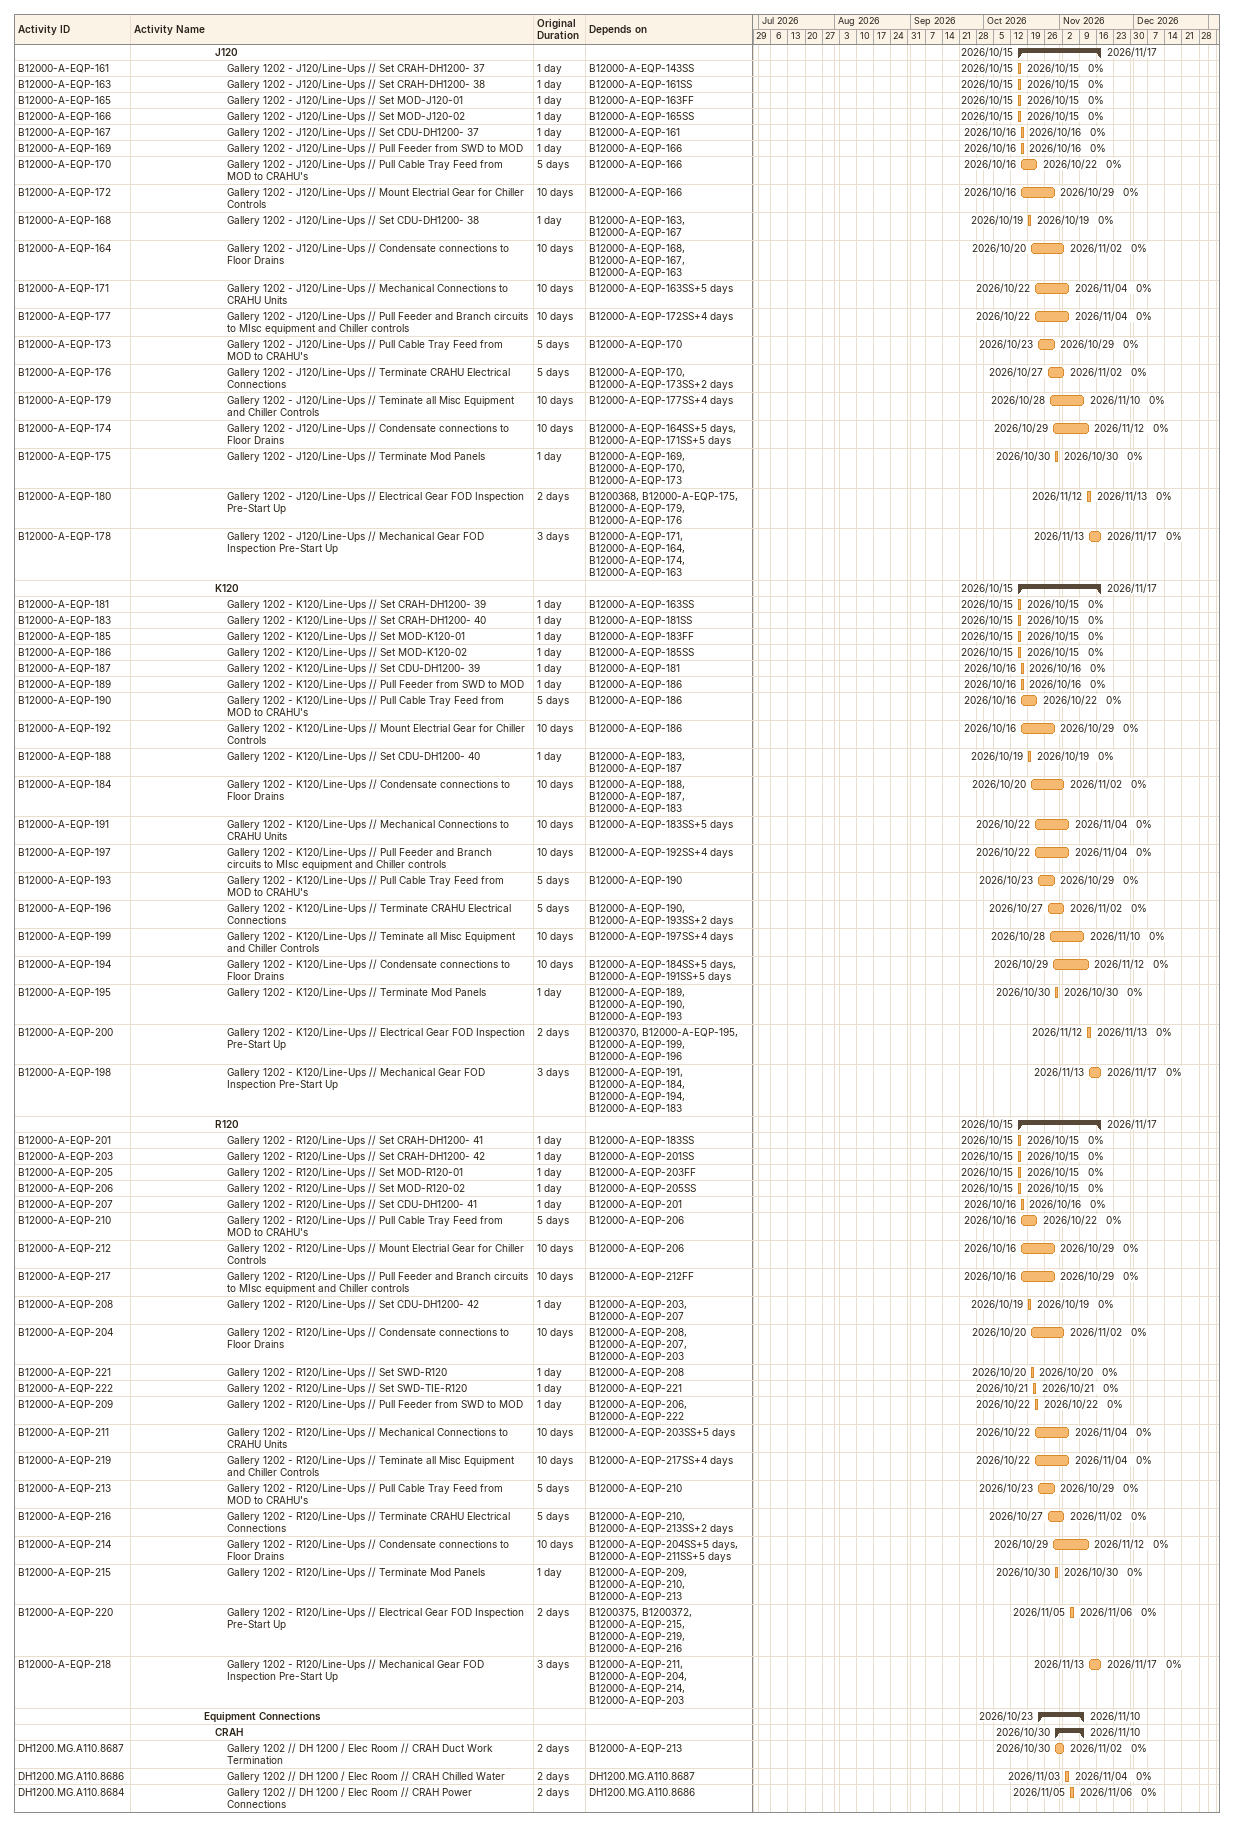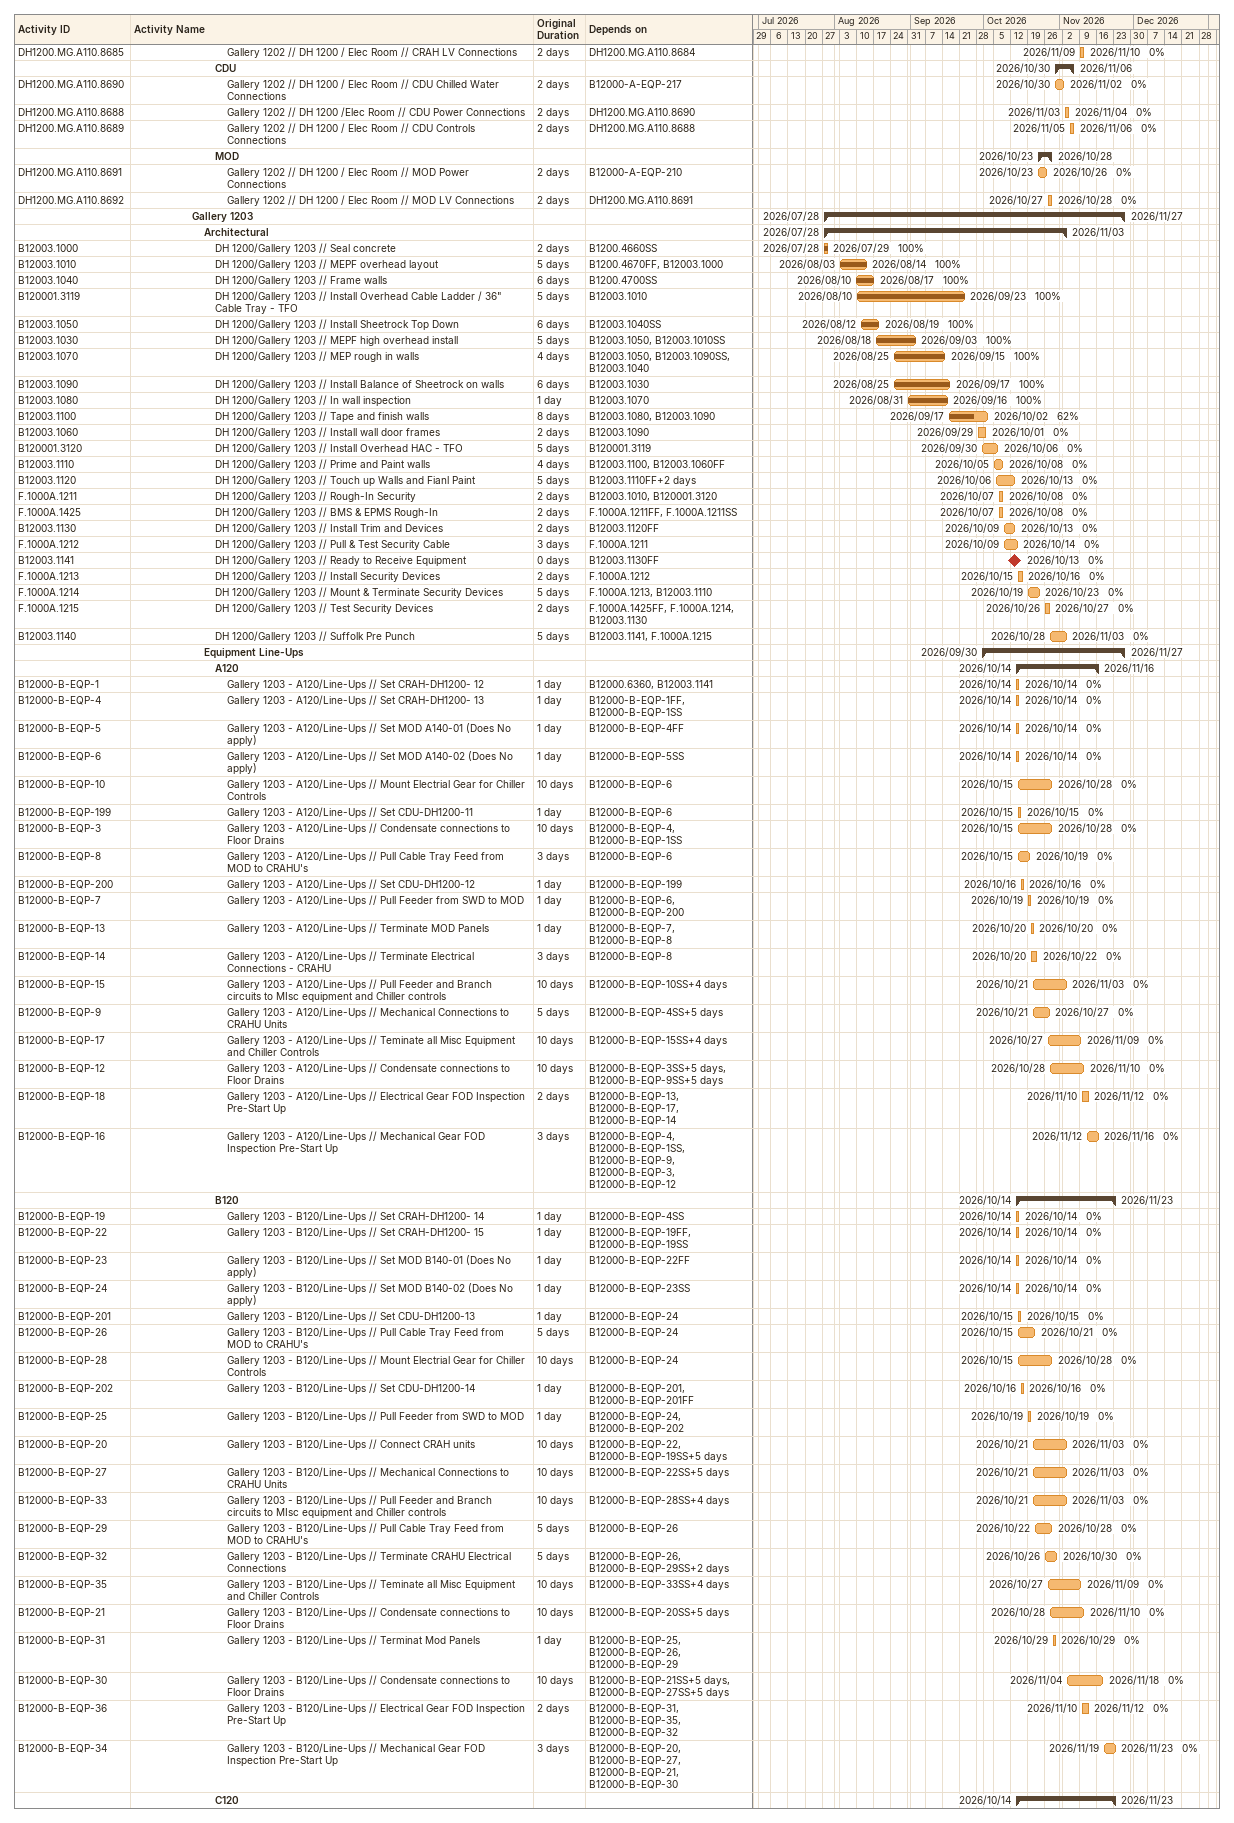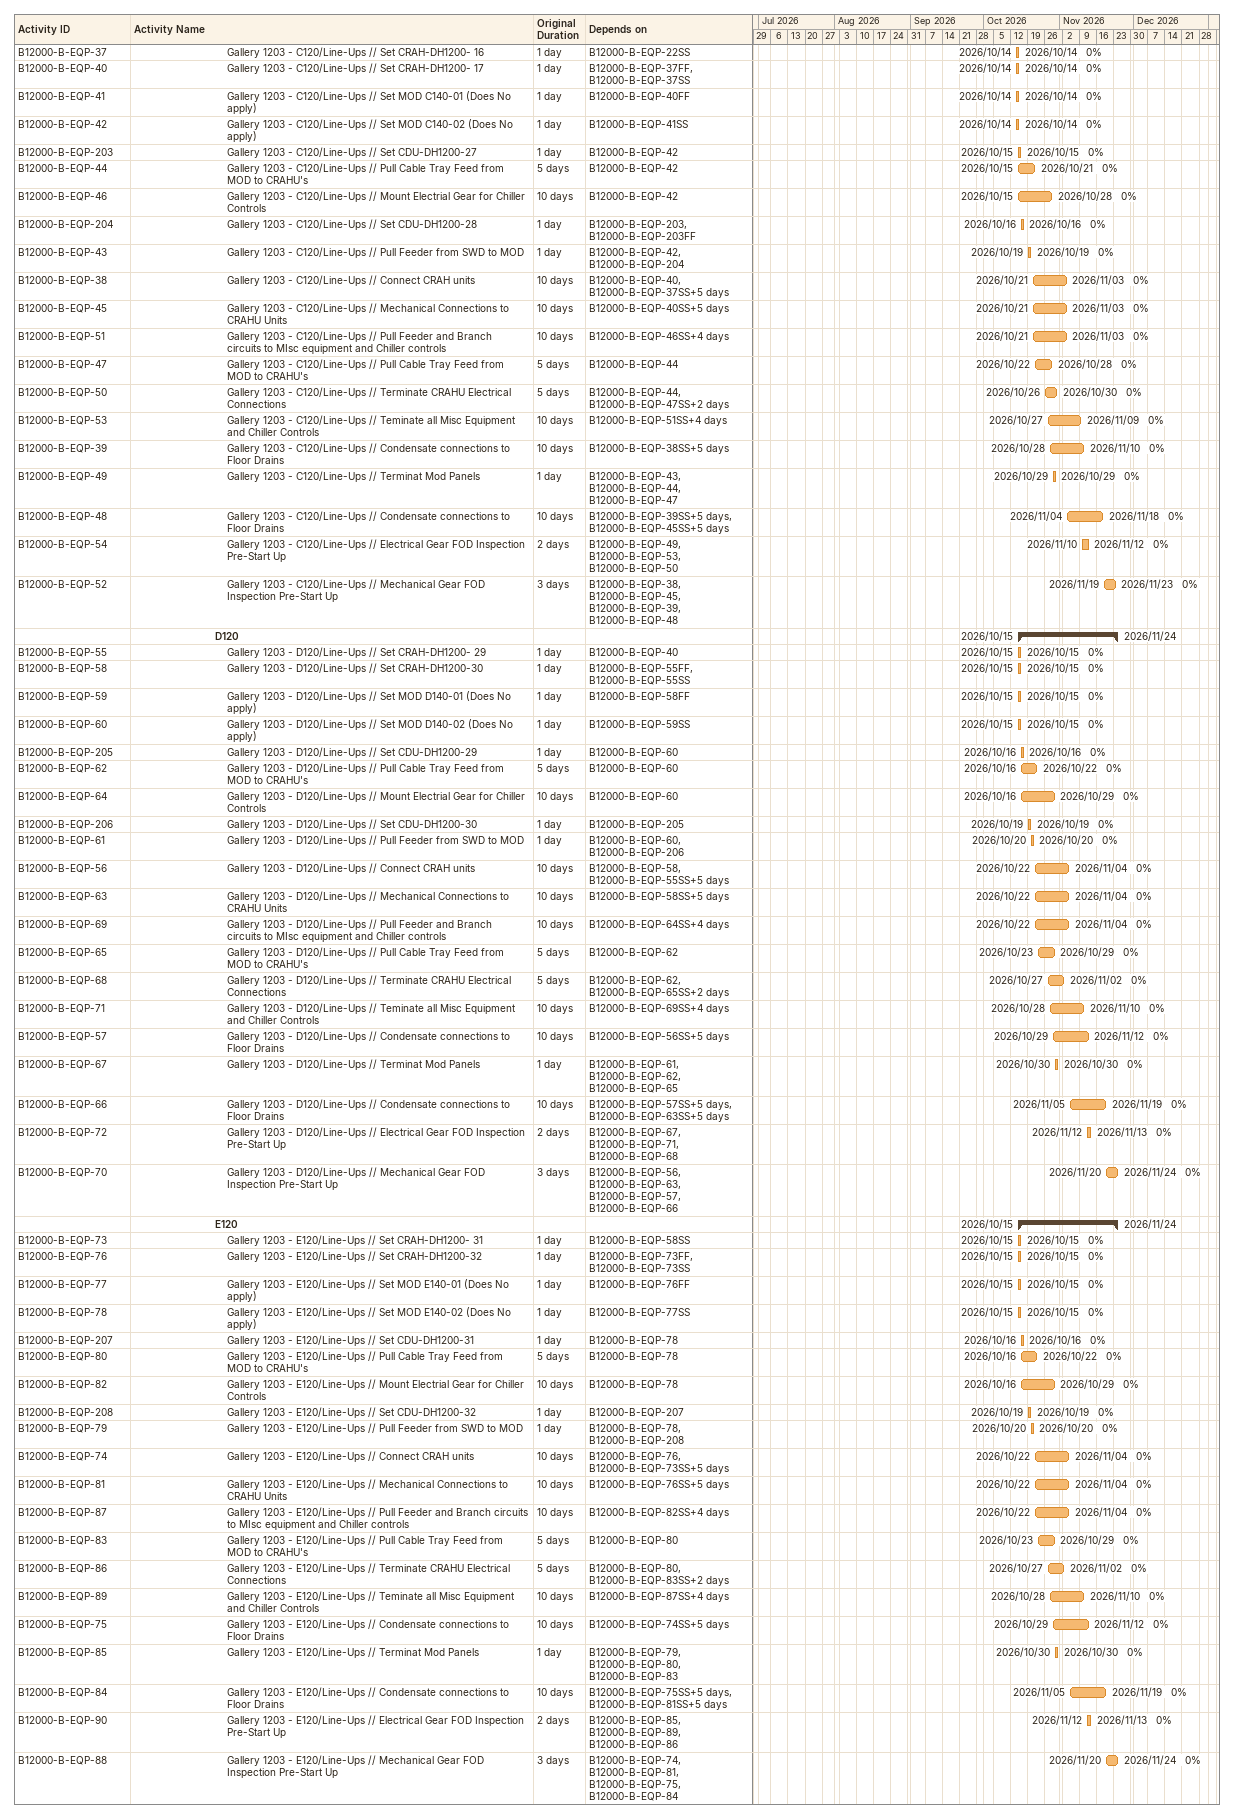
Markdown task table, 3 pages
| ID | Level | Task | Original duration | Start | Finish | Predecessors | % complete |
|---|---|---|---|---|---|---|---|
|  | 8 | **J120** |  | 2026-10-15 | 2026-11-17 |  |  |
| B12000-A-EQP-161 | 9 | Gallery 1202 - J120/Line-Ups // Set CRAH-DH1200- 37 | 1d | 2026-10-15 | 2026-10-15 | B12000-A-EQP-143SS | 0 |
| B12000-A-EQP-163 | 9 | Gallery 1202 - J120/Line-Ups // Set CRAH-DH1200- 38 | 1d | 2026-10-15 | 2026-10-15 | B12000-A-EQP-161SS | 0 |
| B12000-A-EQP-165 | 9 | Gallery 1202 - J120/Line-Ups // Set MOD-J120-01 | 1d | 2026-10-15 | 2026-10-15 | B12000-A-EQP-163FF | 0 |
| B12000-A-EQP-166 | 9 | Gallery 1202 - J120/Line-Ups // Set MOD-J120-02 | 1d | 2026-10-15 | 2026-10-15 | B12000-A-EQP-165SS | 0 |
| B12000-A-EQP-167 | 9 | Gallery 1202 - J120/Line-Ups // Set CDU-DH1200- 37 | 1d | 2026-10-16 | 2026-10-16 | B12000-A-EQP-161 | 0 |
| B12000-A-EQP-169 | 9 | Gallery 1202 - J120/Line-Ups // Pull Feeder from SWD to MOD | 1d | 2026-10-16 | 2026-10-16 | B12000-A-EQP-166 | 0 |
| B12000-A-EQP-170 | 9 | Gallery 1202 - J120/Line-Ups // Pull Cable Tray Feed from MOD to CRAHU's | 5d | 2026-10-16 | 2026-10-22 | B12000-A-EQP-166 | 0 |
| B12000-A-EQP-172 | 9 | Gallery 1202 - J120/Line-Ups // Mount Electrial Gear for Chiller Controls | 10d | 2026-10-16 | 2026-10-29 | B12000-A-EQP-166 | 0 |
| B12000-A-EQP-168 | 9 | Gallery 1202 - J120/Line-Ups // Set CDU-DH1200- 38 | 1d | 2026-10-19 | 2026-10-19 | B12000-A-EQP-163, B12000-A-EQP-167 | 0 |
| B12000-A-EQP-164 | 9 | Gallery 1202 - J120/Line-Ups // Condensate connections to Floor Drains | 10d | 2026-10-20 | 2026-11-02 | B12000-A-EQP-168, B12000-A-EQP-167, B12000-A-EQP-163 | 0 |
| B12000-A-EQP-171 | 9 | Gallery 1202 - J120/Line-Ups // Mechanical Connections to CRAHU Units | 10d | 2026-10-22 | 2026-11-04 | B12000-A-EQP-163SS+5d | 0 |
| B12000-A-EQP-177 | 9 | Gallery 1202 - J120/Line-Ups // Pull Feeder and Branch circuits to MIsc equipment and Chiller controls | 10d | 2026-10-22 | 2026-11-04 | B12000-A-EQP-172SS+4d | 0 |
| B12000-A-EQP-173 | 9 | Gallery 1202 - J120/Line-Ups // Pull Cable Tray Feed from MOD to CRAHU's | 5d | 2026-10-23 | 2026-10-29 | B12000-A-EQP-170 | 0 |
| B12000-A-EQP-176 | 9 | Gallery 1202 - J120/Line-Ups // Terminate CRAHU Electrical Connections | 5d | 2026-10-27 | 2026-11-02 | B12000-A-EQP-170, B12000-A-EQP-173SS+2d | 0 |
| B12000-A-EQP-179 | 9 | Gallery 1202 - J120/Line-Ups // Teminate all Misc Equipment and Chiller Controls | 10d | 2026-10-28 | 2026-11-10 | B12000-A-EQP-177SS+4d | 0 |
| B12000-A-EQP-174 | 9 | Gallery 1202 - J120/Line-Ups // Condensate connections to Floor Drains | 10d | 2026-10-29 | 2026-11-12 | B12000-A-EQP-164SS+5d, B12000-A-EQP-171SS+5d | 0 |
| B12000-A-EQP-175 | 9 | Gallery 1202 - J120/Line-Ups // Terminate Mod Panels | 1d | 2026-10-30 | 2026-10-30 | B12000-A-EQP-169, B12000-A-EQP-170, B12000-A-EQP-173 | 0 |
| B12000-A-EQP-180 | 9 | Gallery 1202 - J120/Line-Ups // Electrical Gear FOD Inspection Pre-Start Up | 2d | 2026-11-12 | 2026-11-13 | B1200368, B12000-A-EQP-175, B12000-A-EQP-179, B12000-A-EQP-176 | 0 |
| B12000-A-EQP-178 | 9 | Gallery 1202 - J120/Line-Ups // Mechanical Gear FOD Inspection Pre-Start Up | 3d | 2026-11-13 | 2026-11-17 | B12000-A-EQP-171, B12000-A-EQP-164, B12000-A-EQP-174, B12000-A-EQP-163 | 0 |
|  | 8 | **K120** |  | 2026-10-15 | 2026-11-17 |  |  |
| B12000-A-EQP-181 | 9 | Gallery 1202 - K120/Line-Ups // Set CRAH-DH1200- 39 | 1d | 2026-10-15 | 2026-10-15 | B12000-A-EQP-163SS | 0 |
| B12000-A-EQP-183 | 9 | Gallery 1202 - K120/Line-Ups // Set CRAH-DH1200- 40 | 1d | 2026-10-15 | 2026-10-15 | B12000-A-EQP-181SS | 0 |
| B12000-A-EQP-185 | 9 | Gallery 1202 - K120/Line-Ups // Set MOD-K120-01 | 1d | 2026-10-15 | 2026-10-15 | B12000-A-EQP-183FF | 0 |
| B12000-A-EQP-186 | 9 | Gallery 1202 - K120/Line-Ups // Set MOD-K120-02 | 1d | 2026-10-15 | 2026-10-15 | B12000-A-EQP-185SS | 0 |
| B12000-A-EQP-187 | 9 | Gallery 1202 - K120/Line-Ups // Set CDU-DH1200- 39 | 1d | 2026-10-16 | 2026-10-16 | B12000-A-EQP-181 | 0 |
| B12000-A-EQP-189 | 9 | Gallery 1202 - K120/Line-Ups // Pull Feeder from SWD to MOD | 1d | 2026-10-16 | 2026-10-16 | B12000-A-EQP-186 | 0 |
| B12000-A-EQP-190 | 9 | Gallery 1202 - K120/Line-Ups // Pull Cable Tray Feed from MOD to CRAHU's | 5d | 2026-10-16 | 2026-10-22 | B12000-A-EQP-186 | 0 |
| B12000-A-EQP-192 | 9 | Gallery 1202 - K120/Line-Ups // Mount Electrial Gear for Chiller Controls | 10d | 2026-10-16 | 2026-10-29 | B12000-A-EQP-186 | 0 |
| B12000-A-EQP-188 | 9 | Gallery 1202 - K120/Line-Ups // Set CDU-DH1200- 40 | 1d | 2026-10-19 | 2026-10-19 | B12000-A-EQP-183, B12000-A-EQP-187 | 0 |
| B12000-A-EQP-184 | 9 | Gallery 1202 - K120/Line-Ups // Condensate connections to Floor Drains | 10d | 2026-10-20 | 2026-11-02 | B12000-A-EQP-188, B12000-A-EQP-187, B12000-A-EQP-183 | 0 |
| B12000-A-EQP-191 | 9 | Gallery 1202 - K120/Line-Ups // Mechanical Connections to CRAHU Units | 10d | 2026-10-22 | 2026-11-04 | B12000-A-EQP-183SS+5d | 0 |
| B12000-A-EQP-197 | 9 | Gallery 1202 - K120/Line-Ups // Pull Feeder and Branch circuits to MIsc equipment and Chiller controls | 10d | 2026-10-22 | 2026-11-04 | B12000-A-EQP-192SS+4d | 0 |
| B12000-A-EQP-193 | 9 | Gallery 1202 - K120/Line-Ups // Pull Cable Tray Feed from MOD to CRAHU's | 5d | 2026-10-23 | 2026-10-29 | B12000-A-EQP-190 | 0 |
| B12000-A-EQP-196 | 9 | Gallery 1202 - K120/Line-Ups // Terminate CRAHU Electrical Connections | 5d | 2026-10-27 | 2026-11-02 | B12000-A-EQP-190, B12000-A-EQP-193SS+2d | 0 |
| B12000-A-EQP-199 | 9 | Gallery 1202 - K120/Line-Ups // Teminate all Misc Equipment and Chiller Controls | 10d | 2026-10-28 | 2026-11-10 | B12000-A-EQP-197SS+4d | 0 |
| B12000-A-EQP-194 | 9 | Gallery 1202 - K120/Line-Ups // Condensate connections to Floor Drains | 10d | 2026-10-29 | 2026-11-12 | B12000-A-EQP-184SS+5d, B12000-A-EQP-191SS+5d | 0 |
| B12000-A-EQP-195 | 9 | Gallery 1202 - K120/Line-Ups // Terminate Mod Panels | 1d | 2026-10-30 | 2026-10-30 | B12000-A-EQP-189, B12000-A-EQP-190, B12000-A-EQP-193 | 0 |
| B12000-A-EQP-200 | 9 | Gallery 1202 - K120/Line-Ups // Electrical Gear FOD Inspection Pre-Start Up | 2d | 2026-11-12 | 2026-11-13 | B1200370, B12000-A-EQP-195, B12000-A-EQP-199, B12000-A-EQP-196 | 0 |
| B12000-A-EQP-198 | 9 | Gallery 1202 - K120/Line-Ups // Mechanical Gear FOD Inspection Pre-Start Up | 3d | 2026-11-13 | 2026-11-17 | B12000-A-EQP-191, B12000-A-EQP-184, B12000-A-EQP-194, B12000-A-EQP-183 | 0 |
|  | 8 | **R120** |  | 2026-10-15 | 2026-11-17 |  |  |
| B12000-A-EQP-201 | 9 | Gallery 1202 - R120/Line-Ups // Set CRAH-DH1200- 41 | 1d | 2026-10-15 | 2026-10-15 | B12000-A-EQP-183SS | 0 |
| B12000-A-EQP-203 | 9 | Gallery 1202 - R120/Line-Ups // Set CRAH-DH1200- 42 | 1d | 2026-10-15 | 2026-10-15 | B12000-A-EQP-201SS | 0 |
| B12000-A-EQP-205 | 9 | Gallery 1202 - R120/Line-Ups // Set MOD-R120-01 | 1d | 2026-10-15 | 2026-10-15 | B12000-A-EQP-203FF | 0 |
| B12000-A-EQP-206 | 9 | Gallery 1202 - R120/Line-Ups // Set MOD-R120-02 | 1d | 2026-10-15 | 2026-10-15 | B12000-A-EQP-205SS | 0 |
| B12000-A-EQP-207 | 9 | Gallery 1202 - R120/Line-Ups // Set CDU-DH1200- 41 | 1d | 2026-10-16 | 2026-10-16 | B12000-A-EQP-201 | 0 |
| B12000-A-EQP-210 | 9 | Gallery 1202 - R120/Line-Ups // Pull Cable Tray Feed from MOD to CRAHU's | 5d | 2026-10-16 | 2026-10-22 | B12000-A-EQP-206 | 0 |
| B12000-A-EQP-212 | 9 | Gallery 1202 - R120/Line-Ups // Mount Electrial Gear for Chiller Controls | 10d | 2026-10-16 | 2026-10-29 | B12000-A-EQP-206 | 0 |
| B12000-A-EQP-217 | 9 | Gallery 1202 - R120/Line-Ups // Pull Feeder and Branch circuits to MIsc equipment and Chiller controls | 10d | 2026-10-16 | 2026-10-29 | B12000-A-EQP-212FF | 0 |
| B12000-A-EQP-208 | 9 | Gallery 1202 - R120/Line-Ups // Set CDU-DH1200- 42 | 1d | 2026-10-19 | 2026-10-19 | B12000-A-EQP-203, B12000-A-EQP-207 | 0 |
| B12000-A-EQP-204 | 9 | Gallery 1202 - R120/Line-Ups // Condensate connections to Floor Drains | 10d | 2026-10-20 | 2026-11-02 | B12000-A-EQP-208, B12000-A-EQP-207, B12000-A-EQP-203 | 0 |
| B12000-A-EQP-221 | 9 | Gallery 1202 - R120/Line-Ups // Set SWD-R120 | 1d | 2026-10-20 | 2026-10-20 | B12000-A-EQP-208 | 0 |
| B12000-A-EQP-222 | 9 | Gallery 1202 - R120/Line-Ups // Set SWD-TIE-R120 | 1d | 2026-10-21 | 2026-10-21 | B12000-A-EQP-221 | 0 |
| B12000-A-EQP-209 | 9 | Gallery 1202 - R120/Line-Ups // Pull Feeder from SWD to MOD | 1d | 2026-10-22 | 2026-10-22 | B12000-A-EQP-206, B12000-A-EQP-222 | 0 |
| B12000-A-EQP-211 | 9 | Gallery 1202 - R120/Line-Ups // Mechanical Connections to CRAHU Units | 10d | 2026-10-22 | 2026-11-04 | B12000-A-EQP-203SS+5d | 0 |
| B12000-A-EQP-219 | 9 | Gallery 1202 - R120/Line-Ups // Teminate all Misc Equipment and Chiller Controls | 10d | 2026-10-22 | 2026-11-04 | B12000-A-EQP-217SS+4d | 0 |
| B12000-A-EQP-213 | 9 | Gallery 1202 - R120/Line-Ups // Pull Cable Tray Feed from MOD to CRAHU's | 5d | 2026-10-23 | 2026-10-29 | B12000-A-EQP-210 | 0 |
| B12000-A-EQP-216 | 9 | Gallery 1202 - R120/Line-Ups // Terminate CRAHU Electrical Connections | 5d | 2026-10-27 | 2026-11-02 | B12000-A-EQP-210, B12000-A-EQP-213SS+2d | 0 |
| B12000-A-EQP-214 | 9 | Gallery 1202 - R120/Line-Ups // Condensate connections to Floor Drains | 10d | 2026-10-29 | 2026-11-12 | B12000-A-EQP-204SS+5d, B12000-A-EQP-211SS+5d | 0 |
| B12000-A-EQP-215 | 9 | Gallery 1202 - R120/Line-Ups // Terminate Mod Panels | 1d | 2026-10-30 | 2026-10-30 | B12000-A-EQP-209, B12000-A-EQP-210, B12000-A-EQP-213 | 0 |
| B12000-A-EQP-220 | 9 | Gallery 1202 - R120/Line-Ups // Electrical Gear FOD Inspection Pre-Start Up | 2d | 2026-11-05 | 2026-11-06 | B1200375, B1200372, B12000-A-EQP-215, B12000-A-EQP-219, B12000-A-EQP-216 | 0 |
| B12000-A-EQP-218 | 9 | Gallery 1202 - R120/Line-Ups // Mechanical Gear FOD Inspection Pre-Start Up | 3d | 2026-11-13 | 2026-11-17 | B12000-A-EQP-211, B12000-A-EQP-204, B12000-A-EQP-214, B12000-A-EQP-203 | 0 |
|  | 7 | **Equipment Connections** |  | 2026-10-23 | 2026-11-10 |  |  |
|  | 8 | **CRAH** |  | 2026-10-30 | 2026-11-10 |  |  |
| DH1200.MG.A110.8687 | 9 | Gallery 1202 // DH 1200 / Elec Room // CRAH Duct Work Termination | 2d | 2026-10-30 | 2026-11-02 | B12000-A-EQP-213 | 0 |
| DH1200.MG.A110.8686 | 9 | Gallery 1202 // DH 1200 / Elec Room // CRAH Chilled Water | 2d | 2026-11-03 | 2026-11-04 | DH1200.MG.A110.8687 | 0 |
| DH1200.MG.A110.8684 | 9 | Gallery 1202 // DH 1200 / Elec Room // CRAH Power Connections | 2d | 2026-11-05 | 2026-11-06 | DH1200.MG.A110.8686 | 0 |
| DH1200.MG.A110.8685 | 9 | Gallery 1202 // DH 1200 / Elec Room // CRAH LV Connections | 2d | 2026-11-09 | 2026-11-10 | DH1200.MG.A110.8684 | 0 |
|  | 8 | **CDU** |  | 2026-10-30 | 2026-11-06 |  |  |
| DH1200.MG.A110.8690 | 9 | Gallery 1202 // DH 1200 / Elec Room // CDU Chilled Water Connections | 2d | 2026-10-30 | 2026-11-02 | B12000-A-EQP-217 | 0 |
| DH1200.MG.A110.8688 | 9 | Gallery 1202 // DH 1200 /Elec Room // CDU Power Connections | 2d | 2026-11-03 | 2026-11-04 | DH1200.MG.A110.8690 | 0 |
| DH1200.MG.A110.8689 | 9 | Gallery 1202 // DH 1200 / Elec Room // CDU Controls Connections | 2d | 2026-11-05 | 2026-11-06 | DH1200.MG.A110.8688 | 0 |
|  | 8 | **MOD** |  | 2026-10-23 | 2026-10-28 |  |  |
| DH1200.MG.A110.8691 | 9 | Gallery 1202 // DH 1200 / Elec Room // MOD Power Connections | 2d | 2026-10-23 | 2026-10-26 | B12000-A-EQP-210 | 0 |
| DH1200.MG.A110.8692 | 9 | Gallery 1202 // DH 1200 / Elec Room // MOD LV Connections | 2d | 2026-10-27 | 2026-10-28 | DH1200.MG.A110.8691 | 0 |
|  | 6 | **Gallery 1203** |  | 2026-07-28 | 2026-11-27 |  |  |
|  | 7 | **Architectural** |  | 2026-07-28 | 2026-11-03 |  |  |
| B12003.1000 | 8 | DH 1200/Gallery 1203 // Seal concrete | 2d | 2026-07-28 | 2026-07-29 | B1200.4660SS | 100 |
| B12003.1010 | 8 | DH 1200/Gallery 1203 // MEPF overhead layout | 5d | 2026-08-03 | 2026-08-14 | B1200.4670FF, B12003.1000 | 100 |
| B12003.1040 | 8 | DH 1200/Gallery 1203 // Frame walls | 6d | 2026-08-10 | 2026-08-17 | B1200.4700SS | 100 |
| B120001.3119 | 8 | DH 1200/Gallery 1203 // Install Overhead Cable Ladder / 36" Cable Tray - TFO | 5d | 2026-08-10 | 2026-09-23 | B12003.1010 | 100 |
| B12003.1050 | 8 | DH 1200/Gallery 1203 // Install Sheetrock Top Down | 6d | 2026-08-12 | 2026-08-19 | B12003.1040SS | 100 |
| B12003.1030 | 8 | DH 1200/Gallery 1203 // MEPF high overhead install | 5d | 2026-08-18 | 2026-09-03 | B12003.1050, B12003.1010SS | 100 |
| B12003.1070 | 8 | DH 1200/Gallery 1203 // MEP rough in walls | 4d | 2026-08-25 | 2026-09-15 | B12003.1050, B12003.1090SS, B12003.1040 | 100 |
| B12003.1090 | 8 | DH 1200/Gallery 1203 // Install Balance of Sheetrock on walls | 6d | 2026-08-25 | 2026-09-17 | B12003.1030 | 100 |
| B12003.1080 | 8 | DH 1200/Gallery 1203 // In wall inspection | 1d | 2026-08-31 | 2026-09-16 | B12003.1070 | 100 |
| B12003.1100 | 8 | DH 1200/Gallery 1203 // Tape and finish walls | 8d | 2026-09-17 | 2026-10-02 | B12003.1080, B12003.1090 | 62 |
| B12003.1060 | 8 | DH 1200/Gallery 1203 // Install wall door frames | 2d | 2026-09-29 | 2026-10-01 | B12003.1090 | 0 |
| B120001.3120 | 8 | DH 1200/Gallery 1203 // Install Overhead HAC - TFO | 5d | 2026-09-30 | 2026-10-06 | B120001.3119 | 0 |
| B12003.1110 | 8 | DH 1200/Gallery 1203 // Prime and Paint walls | 4d | 2026-10-05 | 2026-10-08 | B12003.1100, B12003.1060FF | 0 |
| B12003.1120 | 8 | DH 1200/Gallery 1203 // Touch up Walls and Fianl Paint | 5d | 2026-10-06 | 2026-10-13 | B12003.1110FF+2d | 0 |
| F.1000A.1211 | 8 | DH 1200/Gallery 1203 // Rough-In Security | 2d | 2026-10-07 | 2026-10-08 | B12003.1010, B120001.3120 | 0 |
| F.1000A.1425 | 8 | DH 1200/Gallery 1203 // BMS & EPMS Rough-In | 2d | 2026-10-07 | 2026-10-08 | F.1000A.1211FF, F.1000A.1211SS | 0 |
| B12003.1130 | 8 | DH 1200/Gallery 1203 // Install Trim and Devices | 2d | 2026-10-09 | 2026-10-13 | B12003.1120FF | 0 |
| F.1000A.1212 | 8 | DH 1200/Gallery 1203 // Pull & Test Security Cable | 3d | 2026-10-09 | 2026-10-14 | F.1000A.1211 | 0 |
| B12003.1141 | 8 | DH 1200/Gallery 1203 // Ready to Receive Equipment | 0d | 2026-10-13 | 2026-10-13 | B12003.1130FF | 0 |
| F.1000A.1213 | 8 | DH 1200/Gallery 1203 // Install Security Devices | 2d | 2026-10-15 | 2026-10-16 | F.1000A.1212 | 0 |
| F.1000A.1214 | 8 | DH 1200/Gallery 1203 // Mount & Terminate Security Devices | 5d | 2026-10-19 | 2026-10-23 | F.1000A.1213, B12003.1110 | 0 |
| F.1000A.1215 | 8 | DH 1200/Gallery 1203 // Test Security Devices | 2d | 2026-10-26 | 2026-10-27 | F.1000A.1425FF, F.1000A.1214, B12003.1130 | 0 |
| B12003.1140 | 8 | DH 1200/Gallery 1203 // Suffolk Pre Punch | 5d | 2026-10-28 | 2026-11-03 | B12003.1141, F.1000A.1215 | 0 |
|  | 7 | **Equipment Line-Ups** |  | 2026-09-30 | 2026-11-27 |  |  |
|  | 8 | **A120** |  | 2026-10-14 | 2026-11-16 |  |  |
| B12000-B-EQP-1 | 9 | Gallery 1203 - A120/Line-Ups // Set CRAH-DH1200- 12 | 1d | 2026-10-14 | 2026-10-14 | B12000.6360, B12003.1141 | 0 |
| B12000-B-EQP-4 | 9 | Gallery 1203 - A120/Line-Ups // Set CRAH-DH1200- 13 | 1d | 2026-10-14 | 2026-10-14 | B12000-B-EQP-1FF, B12000-B-EQP-1SS | 0 |
| B12000-B-EQP-5 | 9 | Gallery 1203 - A120/Line-Ups // Set MOD A140-01 (Does No apply) | 1d | 2026-10-14 | 2026-10-14 | B12000-B-EQP-4FF | 0 |
| B12000-B-EQP-6 | 9 | Gallery 1203 - A120/Line-Ups // Set MOD A140-02 (Does No apply) | 1d | 2026-10-14 | 2026-10-14 | B12000-B-EQP-5SS | 0 |
| B12000-B-EQP-10 | 9 | Gallery 1203 - A120/Line-Ups // Mount Electrial Gear for Chiller Controls | 10d | 2026-10-15 | 2026-10-28 | B12000-B-EQP-6 | 0 |
| B12000-B-EQP-199 | 9 | Gallery 1203 - A120/Line-Ups // Set CDU-DH1200-11 | 1d | 2026-10-15 | 2026-10-15 | B12000-B-EQP-6 | 0 |
| B12000-B-EQP-3 | 9 | Gallery 1203 - A120/Line-Ups // Condensate connections to Floor Drains | 10d | 2026-10-15 | 2026-10-28 | B12000-B-EQP-4, B12000-B-EQP-1SS | 0 |
| B12000-B-EQP-8 | 9 | Gallery 1203 - A120/Line-Ups // Pull Cable Tray Feed from MOD to CRAHU's | 3d | 2026-10-15 | 2026-10-19 | B12000-B-EQP-6 | 0 |
| B12000-B-EQP-200 | 9 | Gallery 1203 - A120/Line-Ups // Set CDU-DH1200-12 | 1d | 2026-10-16 | 2026-10-16 | B12000-B-EQP-199 | 0 |
| B12000-B-EQP-7 | 9 | Gallery 1203 - A120/Line-Ups // Pull Feeder from SWD to MOD | 1d | 2026-10-19 | 2026-10-19 | B12000-B-EQP-6, B12000-B-EQP-200 | 0 |
| B12000-B-EQP-13 | 9 | Gallery 1203 - A120/Line-Ups // Terminate MOD Panels | 1d | 2026-10-20 | 2026-10-20 | B12000-B-EQP-7, B12000-B-EQP-8 | 0 |
| B12000-B-EQP-14 | 9 | Gallery 1203 - A120/Line-Ups // Terminate Electrical Connections - CRAHU | 3d | 2026-10-20 | 2026-10-22 | B12000-B-EQP-8 | 0 |
| B12000-B-EQP-15 | 9 | Gallery 1203 - A120/Line-Ups // Pull Feeder and Branch circuits to MIsc equipment and Chiller controls | 10d | 2026-10-21 | 2026-11-03 | B12000-B-EQP-10SS+4d | 0 |
| B12000-B-EQP-9 | 9 | Gallery 1203 - A120/Line-Ups // Mechanical Connections to CRAHU Units | 5d | 2026-10-21 | 2026-10-27 | B12000-B-EQP-4SS+5d | 0 |
| B12000-B-EQP-17 | 9 | Gallery 1203 - A120/Line-Ups // Teminate all Misc Equipment and Chiller Controls | 10d | 2026-10-27 | 2026-11-09 | B12000-B-EQP-15SS+4d | 0 |
| B12000-B-EQP-12 | 9 | Gallery 1203 - A120/Line-Ups // Condensate connections to Floor Drains | 10d | 2026-10-28 | 2026-11-10 | B12000-B-EQP-3SS+5d, B12000-B-EQP-9SS+5d | 0 |
| B12000-B-EQP-18 | 9 | Gallery 1203 - A120/Line-Ups // Electrical Gear FOD Inspection Pre-Start Up | 2d | 2026-11-10 | 2026-11-12 | B12000-B-EQP-13, B12000-B-EQP-17, B12000-B-EQP-14 | 0 |
| B12000-B-EQP-16 | 9 | Gallery 1203 - A120/Line-Ups // Mechanical Gear FOD Inspection Pre-Start Up | 3d | 2026-11-12 | 2026-11-16 | B12000-B-EQP-4, B12000-B-EQP-1SS, B12000-B-EQP-9, B12000-B-EQP-3, B12000-B-EQP-12 | 0 |
|  | 8 | **B120** |  | 2026-10-14 | 2026-11-23 |  |  |
| B12000-B-EQP-19 | 9 | Gallery 1203 - B120/Line-Ups // Set CRAH-DH1200- 14 | 1d | 2026-10-14 | 2026-10-14 | B12000-B-EQP-4SS | 0 |
| B12000-B-EQP-22 | 9 | Gallery 1203 - B120/Line-Ups // Set CRAH-DH1200- 15 | 1d | 2026-10-14 | 2026-10-14 | B12000-B-EQP-19FF, B12000-B-EQP-19SS | 0 |
| B12000-B-EQP-23 | 9 | Gallery 1203 - B120/Line-Ups // Set MOD B140-01 (Does No apply) | 1d | 2026-10-14 | 2026-10-14 | B12000-B-EQP-22FF | 0 |
| B12000-B-EQP-24 | 9 | Gallery 1203 - B120/Line-Ups // Set MOD B140-02 (Does No apply) | 1d | 2026-10-14 | 2026-10-14 | B12000-B-EQP-23SS | 0 |
| B12000-B-EQP-201 | 9 | Gallery 1203 - B120/Line-Ups // Set CDU-DH1200-13 | 1d | 2026-10-15 | 2026-10-15 | B12000-B-EQP-24 | 0 |
| B12000-B-EQP-26 | 9 | Gallery 1203 - B120/Line-Ups // Pull Cable Tray Feed from MOD to CRAHU's | 5d | 2026-10-15 | 2026-10-21 | B12000-B-EQP-24 | 0 |
| B12000-B-EQP-28 | 9 | Gallery 1203 - B120/Line-Ups // Mount Electrial Gear for Chiller Controls | 10d | 2026-10-15 | 2026-10-28 | B12000-B-EQP-24 | 0 |
| B12000-B-EQP-202 | 9 | Gallery 1203 - B120/Line-Ups // Set CDU-DH1200-14 | 1d | 2026-10-16 | 2026-10-16 | B12000-B-EQP-201, B12000-B-EQP-201FF | 0 |
| B12000-B-EQP-25 | 9 | Gallery 1203 - B120/Line-Ups // Pull Feeder from SWD to MOD | 1d | 2026-10-19 | 2026-10-19 | B12000-B-EQP-24, B12000-B-EQP-202 | 0 |
| B12000-B-EQP-20 | 9 | Gallery 1203 - B120/Line-Ups // Connect CRAH units | 10d | 2026-10-21 | 2026-11-03 | B12000-B-EQP-22, B12000-B-EQP-19SS+5d | 0 |
| B12000-B-EQP-27 | 9 | Gallery 1203 - B120/Line-Ups // Mechanical Connections to CRAHU Units | 10d | 2026-10-21 | 2026-11-03 | B12000-B-EQP-22SS+5d | 0 |
| B12000-B-EQP-33 | 9 | Gallery 1203 - B120/Line-Ups // Pull Feeder and Branch circuits to MIsc equipment and Chiller controls | 10d | 2026-10-21 | 2026-11-03 | B12000-B-EQP-28SS+4d | 0 |
| B12000-B-EQP-29 | 9 | Gallery 1203 - B120/Line-Ups // Pull Cable Tray Feed from MOD to CRAHU's | 5d | 2026-10-22 | 2026-10-28 | B12000-B-EQP-26 | 0 |
| B12000-B-EQP-32 | 9 | Gallery 1203 - B120/Line-Ups // Terminate CRAHU Electrical Connections | 5d | 2026-10-26 | 2026-10-30 | B12000-B-EQP-26, B12000-B-EQP-29SS+2d | 0 |
| B12000-B-EQP-35 | 9 | Gallery 1203 - B120/Line-Ups // Teminate all Misc Equipment and Chiller Controls | 10d | 2026-10-27 | 2026-11-09 | B12000-B-EQP-33SS+4d | 0 |
| B12000-B-EQP-21 | 9 | Gallery 1203 - B120/Line-Ups // Condensate connections to Floor Drains | 10d | 2026-10-28 | 2026-11-10 | B12000-B-EQP-20SS+5d | 0 |
| B12000-B-EQP-31 | 9 | Gallery 1203 - B120/Line-Ups // Terminat Mod Panels | 1d | 2026-10-29 | 2026-10-29 | B12000-B-EQP-25, B12000-B-EQP-26, B12000-B-EQP-29 | 0 |
| B12000-B-EQP-30 | 9 | Gallery 1203 - B120/Line-Ups // Condensate connections to Floor Drains | 10d | 2026-11-04 | 2026-11-18 | B12000-B-EQP-21SS+5d, B12000-B-EQP-27SS+5d | 0 |
| B12000-B-EQP-36 | 9 | Gallery 1203 - B120/Line-Ups // Electrical Gear FOD Inspection Pre-Start Up | 2d | 2026-11-10 | 2026-11-12 | B12000-B-EQP-31, B12000-B-EQP-35, B12000-B-EQP-32 | 0 |
| B12000-B-EQP-34 | 9 | Gallery 1203 - B120/Line-Ups // Mechanical Gear FOD Inspection Pre-Start Up | 3d | 2026-11-19 | 2026-11-23 | B12000-B-EQP-20, B12000-B-EQP-27, B12000-B-EQP-21, B12000-B-EQP-30 | 0 |
|  | 8 | **C120** |  | 2026-10-14 | 2026-11-23 |  |  |
| B12000-B-EQP-37 | 9 | Gallery 1203 - C120/Line-Ups // Set CRAH-DH1200- 16 | 1d | 2026-10-14 | 2026-10-14 | B12000-B-EQP-22SS | 0 |
| B12000-B-EQP-40 | 9 | Gallery 1203 - C120/Line-Ups // Set CRAH-DH1200- 17 | 1d | 2026-10-14 | 2026-10-14 | B12000-B-EQP-37FF, B12000-B-EQP-37SS | 0 |
| B12000-B-EQP-41 | 9 | Gallery 1203 - C120/Line-Ups // Set MOD C140-01 (Does No apply) | 1d | 2026-10-14 | 2026-10-14 | B12000-B-EQP-40FF | 0 |
| B12000-B-EQP-42 | 9 | Gallery 1203 - C120/Line-Ups // Set MOD C140-02 (Does No apply) | 1d | 2026-10-14 | 2026-10-14 | B12000-B-EQP-41SS | 0 |
| B12000-B-EQP-203 | 9 | Gallery 1203 - C120/Line-Ups // Set CDU-DH1200-27 | 1d | 2026-10-15 | 2026-10-15 | B12000-B-EQP-42 | 0 |
| B12000-B-EQP-44 | 9 | Gallery 1203 - C120/Line-Ups // Pull Cable Tray Feed from MOD to CRAHU's | 5d | 2026-10-15 | 2026-10-21 | B12000-B-EQP-42 | 0 |
| B12000-B-EQP-46 | 9 | Gallery 1203 - C120/Line-Ups // Mount Electrial Gear for Chiller Controls | 10d | 2026-10-15 | 2026-10-28 | B12000-B-EQP-42 | 0 |
| B12000-B-EQP-204 | 9 | Gallery 1203 - C120/Line-Ups // Set CDU-DH1200-28 | 1d | 2026-10-16 | 2026-10-16 | B12000-B-EQP-203, B12000-B-EQP-203FF | 0 |
| B12000-B-EQP-43 | 9 | Gallery 1203 - C120/Line-Ups // Pull Feeder from SWD to MOD | 1d | 2026-10-19 | 2026-10-19 | B12000-B-EQP-42, B12000-B-EQP-204 | 0 |
| B12000-B-EQP-38 | 9 | Gallery 1203 - C120/Line-Ups // Connect CRAH units | 10d | 2026-10-21 | 2026-11-03 | B12000-B-EQP-40, B12000-B-EQP-37SS+5d | 0 |
| B12000-B-EQP-45 | 9 | Gallery 1203 - C120/Line-Ups // Mechanical Connections to CRAHU Units | 10d | 2026-10-21 | 2026-11-03 | B12000-B-EQP-40SS+5d | 0 |
| B12000-B-EQP-51 | 9 | Gallery 1203 - C120/Line-Ups // Pull Feeder and Branch circuits to MIsc equipment and Chiller controls | 10d | 2026-10-21 | 2026-11-03 | B12000-B-EQP-46SS+4d | 0 |
| B12000-B-EQP-47 | 9 | Gallery 1203 - C120/Line-Ups // Pull Cable Tray Feed from MOD to CRAHU's | 5d | 2026-10-22 | 2026-10-28 | B12000-B-EQP-44 | 0 |
| B12000-B-EQP-50 | 9 | Gallery 1203 - C120/Line-Ups // Terminate CRAHU Electrical Connections | 5d | 2026-10-26 | 2026-10-30 | B12000-B-EQP-44, B12000-B-EQP-47SS+2d | 0 |
| B12000-B-EQP-53 | 9 | Gallery 1203 - C120/Line-Ups // Teminate all Misc Equipment and Chiller Controls | 10d | 2026-10-27 | 2026-11-09 | B12000-B-EQP-51SS+4d | 0 |
| B12000-B-EQP-39 | 9 | Gallery 1203 - C120/Line-Ups // Condensate connections to Floor Drains | 10d | 2026-10-28 | 2026-11-10 | B12000-B-EQP-38SS+5d | 0 |
| B12000-B-EQP-49 | 9 | Gallery 1203 - C120/Line-Ups // Terminat Mod Panels | 1d | 2026-10-29 | 2026-10-29 | B12000-B-EQP-43, B12000-B-EQP-44, B12000-B-EQP-47 | 0 |
| B12000-B-EQP-48 | 9 | Gallery 1203 - C120/Line-Ups // Condensate connections to Floor Drains | 10d | 2026-11-04 | 2026-11-18 | B12000-B-EQP-39SS+5d, B12000-B-EQP-45SS+5d | 0 |
| B12000-B-EQP-54 | 9 | Gallery 1203 - C120/Line-Ups // Electrical Gear FOD Inspection Pre-Start Up | 2d | 2026-11-10 | 2026-11-12 | B12000-B-EQP-49, B12000-B-EQP-53, B12000-B-EQP-50 | 0 |
| B12000-B-EQP-52 | 9 | Gallery 1203 - C120/Line-Ups // Mechanical Gear FOD Inspection Pre-Start Up | 3d | 2026-11-19 | 2026-11-23 | B12000-B-EQP-38, B12000-B-EQP-45, B12000-B-EQP-39, B12000-B-EQP-48 | 0 |
|  | 8 | **D120** |  | 2026-10-15 | 2026-11-24 |  |  |
| B12000-B-EQP-55 | 9 | Gallery 1203 - D120/Line-Ups // Set CRAH-DH1200- 29 | 1d | 2026-10-15 | 2026-10-15 | B12000-B-EQP-40 | 0 |
| B12000-B-EQP-58 | 9 | Gallery 1203 - D120/Line-Ups // Set CRAH-DH1200-30 | 1d | 2026-10-15 | 2026-10-15 | B12000-B-EQP-55FF, B12000-B-EQP-55SS | 0 |
| B12000-B-EQP-59 | 9 | Gallery 1203 - D120/Line-Ups // Set MOD D140-01 (Does No apply) | 1d | 2026-10-15 | 2026-10-15 | B12000-B-EQP-58FF | 0 |
| B12000-B-EQP-60 | 9 | Gallery 1203 - D120/Line-Ups // Set MOD D140-02 (Does No apply) | 1d | 2026-10-15 | 2026-10-15 | B12000-B-EQP-59SS | 0 |
| B12000-B-EQP-205 | 9 | Gallery 1203 - D120/Line-Ups // Set CDU-DH1200-29 | 1d | 2026-10-16 | 2026-10-16 | B12000-B-EQP-60 | 0 |
| B12000-B-EQP-62 | 9 | Gallery 1203 - D120/Line-Ups // Pull Cable Tray Feed from MOD to CRAHU's | 5d | 2026-10-16 | 2026-10-22 | B12000-B-EQP-60 | 0 |
| B12000-B-EQP-64 | 9 | Gallery 1203 - D120/Line-Ups // Mount Electrial Gear for Chiller Controls | 10d | 2026-10-16 | 2026-10-29 | B12000-B-EQP-60 | 0 |
| B12000-B-EQP-206 | 9 | Gallery 1203 - D120/Line-Ups // Set CDU-DH1200-30 | 1d | 2026-10-19 | 2026-10-19 | B12000-B-EQP-205 | 0 |
| B12000-B-EQP-61 | 9 | Gallery 1203 - D120/Line-Ups // Pull Feeder from SWD to MOD | 1d | 2026-10-20 | 2026-10-20 | B12000-B-EQP-60, B12000-B-EQP-206 | 0 |
| B12000-B-EQP-56 | 9 | Gallery 1203 - D120/Line-Ups // Connect CRAH units | 10d | 2026-10-22 | 2026-11-04 | B12000-B-EQP-58, B12000-B-EQP-55SS+5d | 0 |
| B12000-B-EQP-63 | 9 | Gallery 1203 - D120/Line-Ups // Mechanical Connections to CRAHU Units | 10d | 2026-10-22 | 2026-11-04 | B12000-B-EQP-58SS+5d | 0 |
| B12000-B-EQP-69 | 9 | Gallery 1203 - D120/Line-Ups // Pull Feeder and Branch circuits to MIsc equipment and Chiller controls | 10d | 2026-10-22 | 2026-11-04 | B12000-B-EQP-64SS+4d | 0 |
| B12000-B-EQP-65 | 9 | Gallery 1203 - D120/Line-Ups // Pull Cable Tray Feed from MOD to CRAHU's | 5d | 2026-10-23 | 2026-10-29 | B12000-B-EQP-62 | 0 |
| B12000-B-EQP-68 | 9 | Gallery 1203 - D120/Line-Ups // Terminate CRAHU Electrical Connections | 5d | 2026-10-27 | 2026-11-02 | B12000-B-EQP-62, B12000-B-EQP-65SS+2d | 0 |
| B12000-B-EQP-71 | 9 | Gallery 1203 - D120/Line-Ups // Teminate all Misc Equipment and Chiller Controls | 10d | 2026-10-28 | 2026-11-10 | B12000-B-EQP-69SS+4d | 0 |
| B12000-B-EQP-57 | 9 | Gallery 1203 - D120/Line-Ups // Condensate connections to Floor Drains | 10d | 2026-10-29 | 2026-11-12 | B12000-B-EQP-56SS+5d | 0 |
| B12000-B-EQP-67 | 9 | Gallery 1203 - D120/Line-Ups // Terminat Mod Panels | 1d | 2026-10-30 | 2026-10-30 | B12000-B-EQP-61, B12000-B-EQP-62, B12000-B-EQP-65 | 0 |
| B12000-B-EQP-66 | 9 | Gallery 1203 - D120/Line-Ups // Condensate connections to Floor Drains | 10d | 2026-11-05 | 2026-11-19 | B12000-B-EQP-57SS+5d, B12000-B-EQP-63SS+5d | 0 |
| B12000-B-EQP-72 | 9 | Gallery 1203 - D120/Line-Ups // Electrical Gear FOD Inspection Pre-Start Up | 2d | 2026-11-12 | 2026-11-13 | B12000-B-EQP-67, B12000-B-EQP-71, B12000-B-EQP-68 | 0 |
| B12000-B-EQP-70 | 9 | Gallery 1203 - D120/Line-Ups // Mechanical Gear FOD Inspection Pre-Start Up | 3d | 2026-11-20 | 2026-11-24 | B12000-B-EQP-56, B12000-B-EQP-63, B12000-B-EQP-57, B12000-B-EQP-66 | 0 |
|  | 8 | **E120** |  | 2026-10-15 | 2026-11-24 |  |  |
| B12000-B-EQP-73 | 9 | Gallery 1203 - E120/Line-Ups // Set CRAH-DH1200- 31 | 1d | 2026-10-15 | 2026-10-15 | B12000-B-EQP-58SS | 0 |
| B12000-B-EQP-76 | 9 | Gallery 1203 - E120/Line-Ups // Set CRAH-DH1200-32 | 1d | 2026-10-15 | 2026-10-15 | B12000-B-EQP-73FF, B12000-B-EQP-73SS | 0 |
| B12000-B-EQP-77 | 9 | Gallery 1203 - E120/Line-Ups // Set MOD E140-01 (Does No apply) | 1d | 2026-10-15 | 2026-10-15 | B12000-B-EQP-76FF | 0 |
| B12000-B-EQP-78 | 9 | Gallery 1203 - E120/Line-Ups // Set MOD E140-02 (Does No apply) | 1d | 2026-10-15 | 2026-10-15 | B12000-B-EQP-77SS | 0 |
| B12000-B-EQP-207 | 9 | Gallery 1203 - E120/Line-Ups // Set CDU-DH1200-31 | 1d | 2026-10-16 | 2026-10-16 | B12000-B-EQP-78 | 0 |
| B12000-B-EQP-80 | 9 | Gallery 1203 - E120/Line-Ups // Pull Cable Tray Feed from MOD to CRAHU's | 5d | 2026-10-16 | 2026-10-22 | B12000-B-EQP-78 | 0 |
| B12000-B-EQP-82 | 9 | Gallery 1203 - E120/Line-Ups // Mount Electrial Gear for Chiller Controls | 10d | 2026-10-16 | 2026-10-29 | B12000-B-EQP-78 | 0 |
| B12000-B-EQP-208 | 9 | Gallery 1203 - E120/Line-Ups // Set CDU-DH1200-32 | 1d | 2026-10-19 | 2026-10-19 | B12000-B-EQP-207 | 0 |
| B12000-B-EQP-79 | 9 | Gallery 1203 - E120/Line-Ups // Pull Feeder from SWD to MOD | 1d | 2026-10-20 | 2026-10-20 | B12000-B-EQP-78, B12000-B-EQP-208 | 0 |
| B12000-B-EQP-74 | 9 | Gallery 1203 - E120/Line-Ups // Connect CRAH units | 10d | 2026-10-22 | 2026-11-04 | B12000-B-EQP-76, B12000-B-EQP-73SS+5d | 0 |
| B12000-B-EQP-81 | 9 | Gallery 1203 - E120/Line-Ups // Mechanical Connections to CRAHU Units | 10d | 2026-10-22 | 2026-11-04 | B12000-B-EQP-76SS+5d | 0 |
| B12000-B-EQP-87 | 9 | Gallery 1203 - E120/Line-Ups // Pull Feeder and Branch circuits to MIsc equipment and Chiller controls | 10d | 2026-10-22 | 2026-11-04 | B12000-B-EQP-82SS+4d | 0 |
| B12000-B-EQP-83 | 9 | Gallery 1203 - E120/Line-Ups // Pull Cable Tray Feed from MOD to CRAHU's | 5d | 2026-10-23 | 2026-10-29 | B12000-B-EQP-80 | 0 |
| B12000-B-EQP-86 | 9 | Gallery 1203 - E120/Line-Ups // Terminate CRAHU Electrical Connections | 5d | 2026-10-27 | 2026-11-02 | B12000-B-EQP-80, B12000-B-EQP-83SS+2d | 0 |
| B12000-B-EQP-89 | 9 | Gallery 1203 - E120/Line-Ups // Teminate all Misc Equipment and Chiller Controls | 10d | 2026-10-28 | 2026-11-10 | B12000-B-EQP-87SS+4d | 0 |
| B12000-B-EQP-75 | 9 | Gallery 1203 - E120/Line-Ups // Condensate connections to Floor Drains | 10d | 2026-10-29 | 2026-11-12 | B12000-B-EQP-74SS+5d | 0 |
| B12000-B-EQP-85 | 9 | Gallery 1203 - E120/Line-Ups // Terminat Mod Panels | 1d | 2026-10-30 | 2026-10-30 | B12000-B-EQP-79, B12000-B-EQP-80, B12000-B-EQP-83 | 0 |
| B12000-B-EQP-84 | 9 | Gallery 1203 - E120/Line-Ups // Condensate connections to Floor Drains | 10d | 2026-11-05 | 2026-11-19 | B12000-B-EQP-75SS+5d, B12000-B-EQP-81SS+5d | 0 |
| B12000-B-EQP-90 | 9 | Gallery 1203 - E120/Line-Ups // Electrical Gear FOD Inspection Pre-Start Up | 2d | 2026-11-12 | 2026-11-13 | B12000-B-EQP-85, B12000-B-EQP-89, B12000-B-EQP-86 | 0 |
| B12000-B-EQP-88 | 9 | Gallery 1203 - E120/Line-Ups // Mechanical Gear FOD Inspection Pre-Start Up | 3d | 2026-11-20 | 2026-11-24 | B12000-B-EQP-74, B12000-B-EQP-81, B12000-B-EQP-75, B12000-B-EQP-84 | 0 |
